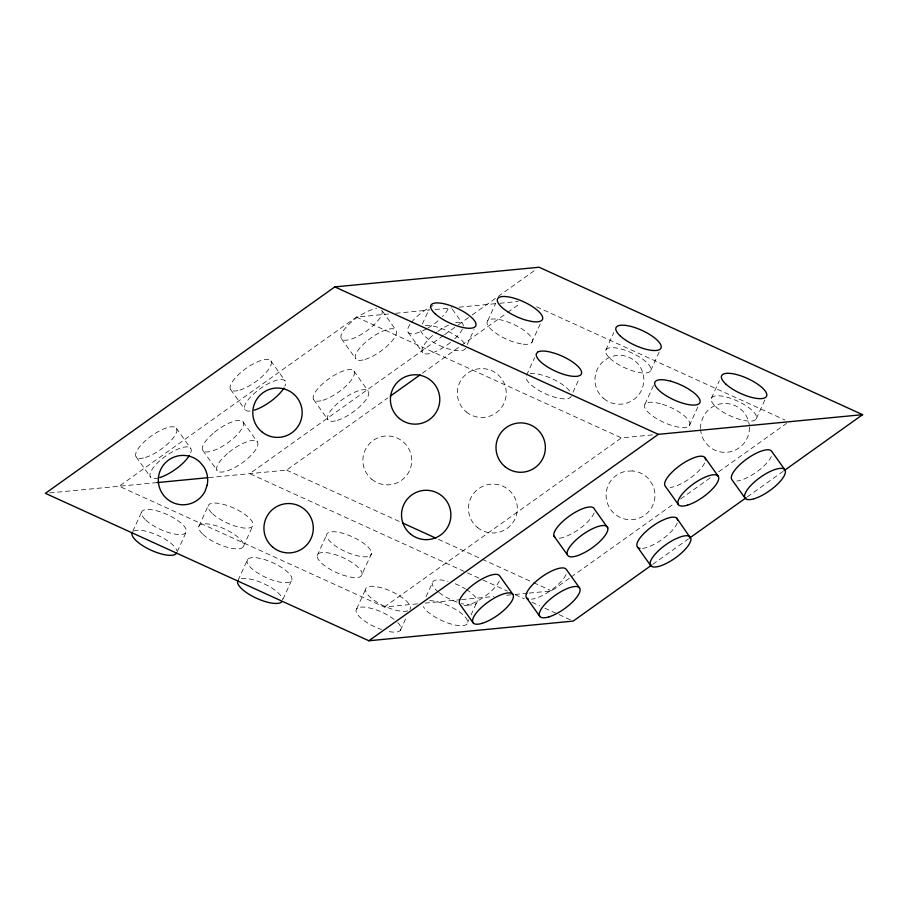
<?xml version="1.0" encoding="UTF-8"?>
<svg xmlns="http://www.w3.org/2000/svg" width="908" height="908" viewBox="0 0 908 908"><rect width="100%" height="100%" fill="white"/><g stroke="black" fill="none" stroke-linecap="round" stroke-linejoin="round"><path stroke-width="0.68" stroke-dasharray="4.54 3.41" d="M247.634 559.407L247.01 561.45A24.437 8.149 24.5 0 0 271.991 579.928A24.437 8.149 24.5 0 0 291.547 577.136A24.437 8.149 24.5 0 0 263.15 559.146L257.781 557.955A24.437 8.149 24.5 0 0 247.634 559.407L238.168 580.155A24.437 8.149 24.5 0 1 248.327 578.702L253.695 579.894A24.437 8.149 24.5 0 1 282.524 599.598M132.761 531.418L141.659 511.885M177.242 551.689L186.14 532.156M198.886 526.22L208.352 505.461M243.367 546.491L252.833 525.732M283.012 599.201L291.354 580.893M422.311 324.088L429.144 309.106M317.176 555.582L326.642 534.835M362.076 574.492A24.437 8.149 24.5 0 0 339.093 555.98A24.437 8.149 24.5 0 0 317.278 557.16A24.437 8.149 24.5 0 0 344.053 575.468L349.614 576.921A24.437 8.149 24.5 0 0 360.941 576.308L371.542 553.732A24.437 8.149 24.5 0 0 348.559 535.221A24.437 8.149 24.5 0 0 326.732 536.412A24.437 8.149 24.5 0 0 353.518 554.72L359.069 556.173A24.437 8.149 24.5 0 0 370.407 555.548L371.542 553.732M467.245 344.563L474.078 329.581M487.766 320.694L495.734 303.215M356.674 608.848L366.128 588.089M400.394 630.334L406.512 616.895M531.759 342.6L540.294 323.872M526.606 375.174L534.574 357.695M426.068 596.715L433.105 581.37A24.437 8.149 24.5 0 1 447.973 581.302M467.711 622.275L468.823 619.835M471.048 614.954L477.165 601.527M573.005 392.222L579.259 378.477M605.795 350.091L613.763 332.612M650.73 370.566L659.265 351.839M645.009 404.128L653.544 385.401M689.331 425.625L697.866 406.897M711.395 398.215L719.363 380.736M756.319 418.701L764.854 399.963M388.692 313.964L356.333 317.074L119.175 486.234L384.254 607.043L419.417 603.661M443.41 335.495L249.7 473.658L466.213 572.335M444.568 334.666L457.246 325.62M458.404 324.803L471.082 315.757M472.239 314.928L536.81 268.882M208.84 477.597L286.587 470.117L387.898 397.852M422.436 373.211L460.424 346.118M461.582 345.301L506.482 313.271M507.629 312.454L520.295 303.42M384.254 607.043L621.413 437.883L653.771 434.773M529.148 593.094L551.667 590.926L570.088 577.783M571.234 576.966L673.702 503.883M680.603 498.957L711.69 476.779M718.603 471.854L786.521 423.412M652.739 564.345L688.491 538.853M747.295 496.903L783.036 471.411M395.729 313.283L429.495 310.037M435.114 309.492L452.002 307.869M459.039 307.188L498.424 303.397M499.831 303.261L518.116 301.501M49.622 492.93L157.163 482.579M425.046 603.116L460.22 599.734M461.627 599.598L493.986 596.477M506.641 595.262L513.678 594.581M515.086 594.445L527.741 593.23M536.617 306.813L784.966 420.007M356.333 317.074L621.413 437.883M286.587 470.117L401.109 522.304M438.428 539.318L480.888 558.67M482.182 559.249L532.36 582.13M533.643 582.709L551.667 590.926M467.506 572.925L481.683 579.383M482.965 579.974L507.459 591.131M515.188 594.661L524.211 598.769M531.94 602.299L539.67 605.818M544.834 608.167L557.716 614.046M559.01 614.625L573.186 621.095M394.049 619.324L389.316 616.078A24.437 8.149 24.5 0 0 372.189 608.587L366.821 607.395A24.437 8.149 24.5 0 0 357.309 614.114A24.437 8.149 24.5 0 0 381.417 629.505M439.188 592.629L442.968 595.33A24.437 8.149 24.5 0 0 459.981 603.105M452.354 309.253L462.705 323.781M408.169 332.339L422.515 352.452M382.472 311.206L396.024 330.206M341.476 338.752L355.822 358.876M353.893 371.043L368.239 391.166M313.691 399.713L328.038 419.837M270.822 360.851L285.169 380.963M230.632 389.521L244.967 409.633M243.004 421.766L257.35 441.878M202.87 450.527L217.216 470.639M176.345 428.236L190.691 448.348M136.155 456.906L150.501 477.018M749.418 427.316A24.437 24.437 0 0 1 708.126 445.601L704.12 440.641A24.437 24.437 0 0 1 700.624 429.768M700.556 428.497A24.437 24.437 0 0 1 701.237 422.163L703.53 416.204A24.437 24.437 0 0 1 749.361 426.045M465.532 348.309A24.686 8.229 24.5 0 1 439.665 345.562A24.686 8.229 24.5 0 1 420.608 327.833M425.33 325.461A24.686 8.229 24.5 0 1 464.238 343.19M771.346 456.452A24.437 8.149 -35.5 0 1 736.876 481.036M381.678 310.082A24.686 8.229 -35.5 0 1 359.193 335.62A24.686 8.229 -35.5 0 1 343.111 331.102A24.686 8.229 -35.5 0 1 376.593 308.663M397.738 622.582A24.437 8.149 24.5 0 1 386.263 630.958M133.828 531.067A24.437 8.149 24.5 0 1 157.822 535.368A24.437 8.149 24.5 0 1 176.799 550.645M571.291 395.967A24.686 8.229 24.5 0 1 546.605 394.288A24.686 8.229 24.5 0 1 526.038 376.423M530.102 373.687A24.686 8.229 24.5 0 1 539.136 374.312L544.789 375.855A24.686 8.229 24.5 0 1 571.053 393.539M448.064 308.936A24.686 8.229 -35.5 0 1 442.457 316.631M438.087 320.762A24.686 8.229 -35.5 0 1 427.679 328.185M426.601 328.798A24.686 8.229 -35.5 0 1 410.677 323.396M411.415 322.419A24.686 8.229 -35.5 0 1 428.848 307.823M429.927 307.199A24.686 8.229 -35.5 0 1 433.139 305.519M462.41 329.048A24.686 8.229 -35.5 0 1 454.272 339.229M450.481 342.486A24.686 8.229 -35.5 0 1 423.117 353.064A24.686 8.229 -35.5 0 1 436.793 332.169M437.838 331.409A24.686 8.229 -35.5 0 1 448.518 325.143M455.646 322.658A24.686 8.229 -35.5 0 1 463.262 325.995M704.653 462.876A24.437 8.149 -35.5 0 1 670.195 487.46M158.639 477.88A24.686 8.229 -35.5 0 1 152.544 468.732A24.686 8.229 -35.5 0 1 178.626 448.813A24.686 8.229 -35.5 0 1 190.396 453.625M250.052 411.063A24.686 8.229 -35.5 0 1 260.29 388.601A24.686 8.229 -35.5 0 1 284.862 386.24M429.7 600.608A24.437 8.149 24.5 0 1 460.095 612.412A24.437 8.149 24.5 0 1 463.33 625.589A24.437 8.149 24.5 0 1 433.513 616.078L428.939 612.821A24.437 8.149 24.5 0 1 423.355 606.589M566.024 574.605A24.437 8.149 -35.5 0 1 531.555 599.189M499.332 581.029A24.437 8.149 -35.5 0 1 482.716 597.85A24.437 8.149 -35.5 0 1 462.649 605.602M594.116 512.906A24.437 8.149 -35.5 0 1 571.268 534.018L566.127 536.412A24.437 8.149 -35.5 0 1 558.942 538.251M677.232 522.974A24.437 8.149 -35.5 0 1 661.637 539.704A24.437 8.149 -35.5 0 1 641.003 548.477M407.737 610.891A24.437 8.149 24.5 0 1 372.473 599.087A24.437 8.149 24.5 0 1 376.287 586.636L381.655 587.828A24.437 8.149 24.5 0 1 398.771 595.33L403.515 598.565A24.437 8.149 24.5 0 1 409.86 609.574M466.394 589.485A24.437 8.149 24.5 0 1 477.006 602.333A24.437 8.149 24.5 0 1 461.389 603.514M438.394 592.061A24.437 8.149 24.5 0 1 432.197 583.288M455.226 583.776A24.437 8.149 24.5 0 1 465.384 588.861M213.005 433.491L208.647 437.622A24.686 8.229 -35.5 0 0 209.317 451.719A24.686 8.229 -35.5 0 0 239.599 431.958A24.686 8.229 -35.5 0 0 233.651 421.312L228.714 423.241A24.686 8.229 -35.5 0 0 213.005 433.491M227.352 453.603L222.993 457.734A24.686 8.229 -35.5 0 0 223.663 471.831A24.686 8.229 -35.5 0 0 253.945 452.082A24.686 8.229 -35.5 0 0 247.998 441.424L243.06 443.354A24.686 8.229 -35.5 0 0 227.352 453.603M632.433 470.923L626.066 471.263A24.437 24.437 0 0 0 606.964 501.818A24.437 24.437 0 0 0 639.073 518.184A24.437 24.437 0 0 0 652.58 484.77L649.106 479.424A24.437 24.437 0 0 0 632.433 470.923M660.422 403.674L655.043 402.516A24.686 8.229 24.5 0 0 649.084 413.129A24.686 8.229 24.5 0 0 682.441 427.555A24.686 8.229 24.5 0 0 682.589 414.423L677.743 411.154A24.686 8.229 24.5 0 0 660.422 403.674M521.283 343.916L515.812 342.668A24.686 8.229 24.5 0 1 498.56 334.995L493.827 331.715A24.686 8.229 24.5 0 1 495.019 319.003A24.686 8.229 24.5 0 1 528.263 333.792A24.686 8.229 24.5 0 1 521.283 343.916M603.854 398.646A24.437 24.437 0 0 0 643.5 383.823A24.437 24.437 0 0 0 610.834 356.889A24.437 24.437 0 0 0 603.854 398.646M477.358 527.4A24.437 24.437 0 0 0 517.004 512.577A24.437 24.437 0 0 0 484.35 485.644A24.437 24.437 0 0 0 477.358 527.4M371.769 479.276A24.437 24.437 0 0 0 411.415 464.453A24.437 24.437 0 0 0 378.75 437.52A24.437 24.437 0 0 0 371.769 479.276M466.235 411.891A24.437 24.437 0 0 0 505.892 397.068A24.437 24.437 0 0 0 473.227 370.135A24.437 24.437 0 0 0 466.235 411.891M609.96 358.388A24.686 8.229 24.5 0 0 649.072 372.166A24.686 8.229 24.5 0 0 625.748 350.454A24.686 8.229 24.5 0 0 609.96 358.388M365.095 359.409A24.686 8.229 -35.5 0 0 396.569 332.419A24.686 8.229 -35.5 0 0 366.106 341.771A24.686 8.229 -35.5 0 0 365.095 359.409M203.017 534.426A24.437 8.149 24.5 0 0 241.732 548.069A24.437 8.149 24.5 0 0 218.635 526.572A24.437 8.149 24.5 0 0 203.017 534.426M212.472 513.678A24.437 8.149 24.5 0 0 251.198 527.31A24.437 8.149 24.5 0 0 228.101 505.813A24.437 8.149 24.5 0 0 212.472 513.678M145.791 520.102A24.437 8.149 24.5 0 0 184.506 533.734A24.437 8.149 24.5 0 0 161.408 512.237A24.437 8.149 24.5 0 0 145.791 520.102M145.416 457.45A24.686 8.229 -35.5 0 0 176.901 430.46A24.686 8.229 -35.5 0 0 146.438 439.812A24.686 8.229 -35.5 0 0 145.416 457.45M239.894 390.065A24.686 8.229 -35.5 0 0 271.378 363.075A24.686 8.229 -35.5 0 0 240.904 372.428A24.686 8.229 -35.5 0 0 239.894 390.065M322.964 400.258A24.686 8.229 -35.5 0 0 354.438 373.267A24.686 8.229 -35.5 0 0 323.974 382.62A24.686 8.229 -35.5 0 0 322.964 400.258M337.311 420.37A24.686 8.229 -35.5 0 0 368.784 393.38A24.686 8.229 -35.5 0 0 338.321 402.732A24.686 8.229 -35.5 0 0 337.311 420.37M715.561 406.512A24.686 8.229 24.5 0 0 754.673 420.291A24.686 8.229 24.5 0 0 731.337 398.578A24.686 8.229 24.5 0 0 715.561 406.512"/><path stroke-width="1.36" d="M237.964 580.848L237.544 582.21A24.437 8.149 24.5 0 0 257.634 598.758A24.437 8.149 24.5 0 0 281.9 601.641M784.194 470.582L862.6 414.661L539.114 267.236L334.814 286.905L45.4 493.339L368.886 640.764L573.186 621.095L651.592 565.162M390.202 396.206L420.132 374.856M368.886 640.764L658.3 434.342L862.6 414.661M689.637 538.024L746.138 497.732M157.163 482.579L207.807 477.699M334.814 286.905L658.3 434.342M402.392 522.894L435.851 538.138M607.758 527.854L594.513 509.286A24.437 8.149 -35.5 0 0 571.813 514.393A24.437 8.149 -35.5 0 0 553.891 535.947L555.208 537.627M567.137 554.516L568.453 556.195A24.437 8.149 -35.5 0 0 579.372 554.981L584.514 552.586A24.437 8.149 -35.5 0 0 607.872 529.489A24.437 8.149 -35.5 0 0 586.829 531.827A24.437 8.149 -35.5 0 0 567.137 554.516L553.891 535.947M784.887 469.811L771.641 451.231A24.437 8.149 -35.5 0 0 747.023 458.801A24.437 8.149 -35.5 0 0 731.848 479.617L745.093 498.186M704.96 457.655L718.205 476.235M678.412 504.61L665.167 486.041A24.437 8.149 -35.5 0 1 682.964 463.421A24.437 8.149 -35.5 0 1 705.505 459.857M639.992 548.387A24.437 8.149 -35.5 0 1 640.56 537.23A24.437 8.149 -35.5 0 1 661.762 520.625L666.778 518.491A24.437 8.149 -35.5 0 1 676.8 518.196L690.954 538.728A24.437 8.149 -35.5 0 1 669.559 561.677A24.437 8.149 -35.5 0 1 650.253 562.245A24.437 8.149 -35.5 0 1 675.007 539.193L680.024 537.059A24.437 8.149 -35.5 0 1 690.046 536.764M637.745 547.422L650.991 565.99M579.565 587.953L566.32 569.384A24.437 8.149 -35.5 0 0 539.136 578.85A24.437 8.149 -35.5 0 0 528.422 599.008M526.526 597.77L539.772 616.339M512.872 594.377L499.627 575.808A24.437 8.149 -35.5 0 0 475.009 583.367A24.437 8.149 -35.5 0 0 459.834 604.195L473.079 622.763M676.8 518.196L677.709 520.159M176.685 552.915A24.437 8.149 24.5 0 1 151.057 550.191A24.437 8.149 24.5 0 1 132.205 532.644M189.454 455.396A24.686 8.229 -35.5 0 1 159.763 477.563M283.92 388.011A24.686 8.229 -35.5 0 1 254.24 410.178M207.16 485.235L205.004 491.319A24.686 24.686 0 0 1 169.921 501.023A24.686 24.686 0 0 1 163.304 465.225A24.686 24.686 0 0 1 199.544 461.752L203.721 466.655A24.686 24.686 0 0 1 207.16 485.235M537.581 352.191L536.288 353.95A24.686 8.229 24.5 0 0 558.84 372.632A24.686 8.229 24.5 0 0 581.551 371.928A24.686 8.229 24.5 0 0 555.038 353.371L549.374 351.827A24.686 8.229 24.5 0 0 537.581 352.191M670.671 381.19L665.28 380.032A24.686 8.229 24.5 0 0 659.322 390.656A24.686 8.229 24.5 0 0 692.69 405.07A24.686 8.229 24.5 0 0 692.838 391.938L687.992 388.681A24.686 8.229 24.5 0 0 670.671 381.19M531.52 321.443L526.061 320.184A24.686 8.229 24.5 0 1 508.809 312.511L504.065 309.231A24.686 8.229 24.5 0 1 505.268 296.53A24.686 8.229 24.5 0 1 538.512 311.308A24.686 8.229 24.5 0 1 531.52 321.443M435.023 313.646A24.686 8.229 24.5 0 0 474.135 327.425A24.686 8.229 24.5 0 0 450.799 305.712A24.686 8.229 24.5 0 0 435.023 313.646M620.209 335.915A24.686 8.229 24.5 0 0 659.322 349.682A24.686 8.229 24.5 0 0 635.986 327.97A24.686 8.229 24.5 0 0 620.209 335.915M754.264 498.719A24.437 8.149 -35.5 0 0 785.443 472.001A24.437 8.149 -35.5 0 0 755.274 481.263A24.437 8.149 -35.5 0 0 754.264 498.719M399.395 418.509A24.686 24.686 0 0 0 439.449 403.538A24.686 24.686 0 0 0 406.455 376.332A24.686 24.686 0 0 0 399.395 418.509M504.984 466.633A24.686 24.686 0 0 0 545.038 451.662A24.686 24.686 0 0 0 512.044 424.456A24.686 24.686 0 0 0 504.984 466.633M410.507 534.018A24.686 24.686 0 0 0 450.561 519.047A24.686 24.686 0 0 0 417.566 491.841A24.686 24.686 0 0 0 410.507 534.018M261.776 431.754A24.686 24.686 0 0 0 301.831 416.783A24.686 24.686 0 0 0 268.836 389.589A24.686 24.686 0 0 0 261.776 431.754M272.899 547.263A24.686 24.686 0 0 0 312.954 532.292A24.686 24.686 0 0 0 279.959 505.098A24.686 24.686 0 0 0 272.899 547.263M548.943 616.873A24.437 8.149 -35.5 0 0 580.11 590.155A24.437 8.149 -35.5 0 0 549.953 599.416A24.437 8.149 -35.5 0 0 548.943 616.873M482.25 623.297A24.437 8.149 -35.5 0 0 513.429 596.579A24.437 8.149 -35.5 0 0 483.26 605.84A24.437 8.149 -35.5 0 0 482.25 623.297M687.583 505.143A24.437 8.149 -35.5 0 0 718.75 478.425A24.437 8.149 -35.5 0 0 688.582 487.687A24.437 8.149 -35.5 0 0 687.583 505.143M725.798 384.039A24.686 8.229 24.5 0 0 764.911 397.806A24.686 8.229 24.5 0 0 741.586 376.094A24.686 8.229 24.5 0 0 725.798 384.039"/></g></svg>
